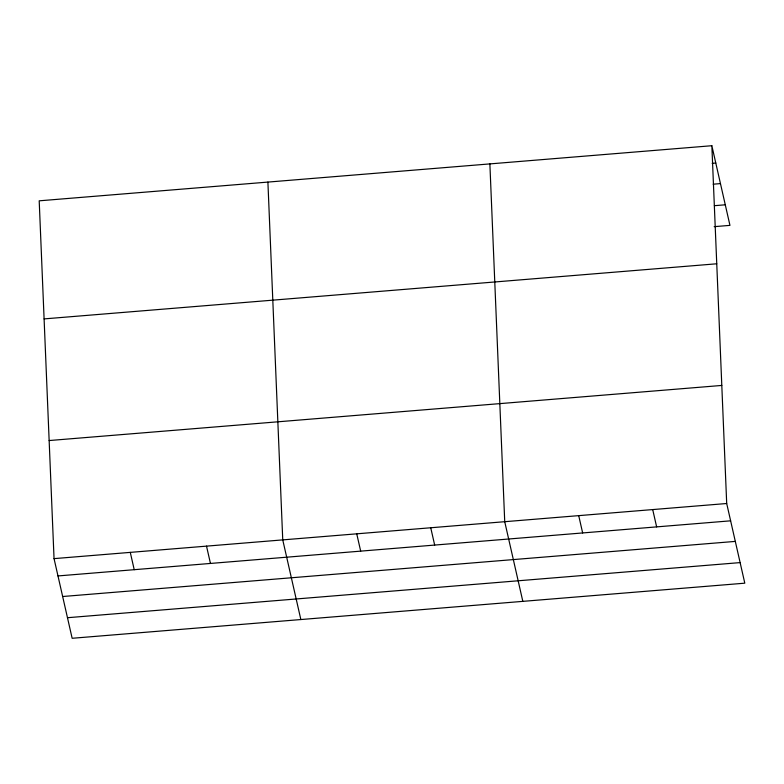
<?xml version="1.0" encoding="UTF-8"?>
<svg xmlns="http://www.w3.org/2000/svg" width="784" height="784" viewBox="0 0 784 784"><rect width="100%" height="100%" fill="white"/><g stroke="black" fill="none" stroke-linecap="round" stroke-linejoin="round"><path stroke-width="1.18" d="M711.852 145.716L39.2 200.822L54.047 558.629L72.148 638.284L744.8 583.178L726.699 503.514L711.852 145.716L729.953 225.371L714.175 226.664M712.146 163.317L715.782 163.023M713.175 184.191L720.457 183.603M714.361 205.692L725.269 204.8M44.1 318.902L716.752 263.787M49.147 440.549L721.799 385.434M54.047 558.629L726.699 503.514M57.987 575.936L730.629 520.821M62.661 596.516L735.314 541.401M67.473 617.714L740.125 562.598M652.709 509.571L656.639 526.887M578.719 515.637L582.649 532.944M522.83 601.367L504.729 521.703L489.873 163.895M430.739 527.759L434.669 545.076M356.74 533.826L360.679 551.132M300.85 619.546L282.75 539.892L267.903 182.084M206.515 546.134L210.455 563.441M130.281 552.377L134.221 569.694"/></g></svg>
